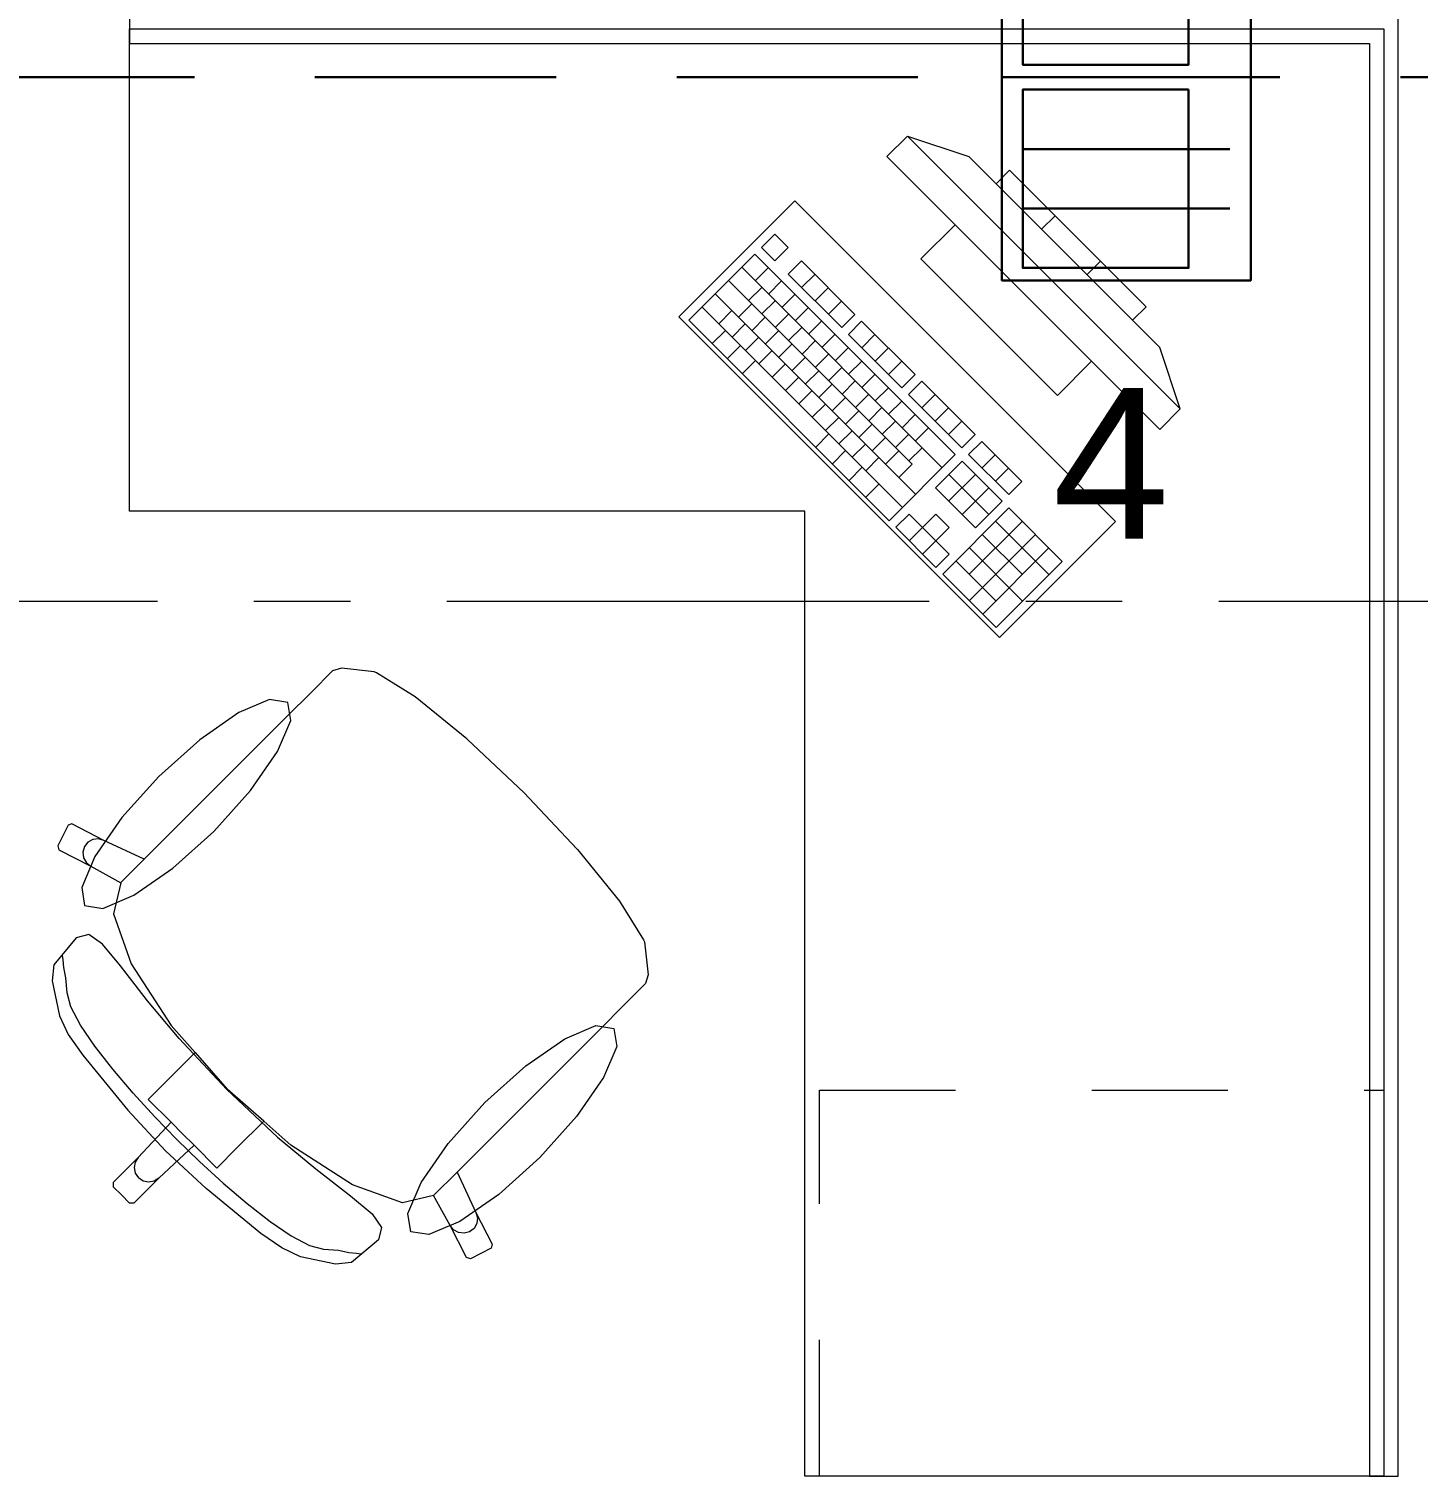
# Model space of a CAD drawing. Header units: inches. Extents: x -19 to 5698, y -728 to 92.
# Drawn here: x 117.533 to 118.973, y 33.5 to 35 of the extents above; entities that cross this region are included whole.
import ezdxf

# ---------------------------------------------------------------- set-up
doc = ezdxf.new("R2010")
doc.units = ezdxf.units.IN
doc.header["$MEASUREMENT"] = 0
for name, pattern in [('HIDDEN', [0.375, 0.25, -0.125]), ('Punto & Raya', [0.65, 0.5, -0.075, 0, -0.075]), ('Rayas', [0.282222, 0.141111, -0.141111])]:
    doc.linetypes.add(name, pattern=pattern)
doc.layers.get('0').update_dxf_attribs({"color": 61})
doc.layers.add('00 conduct tomacorr', color=120, linetype='HIDDEN', lineweight=30)
doc.layers.add('00 IE LUZ EMERGENCIA', color=253, linetype='Continuous', lineweight=0)
doc.layers.add('Interior - Mobiliario', color=7, linetype='Continuous')
doc.layers.add('Marcador - Secciones', color=7, linetype='Continuous')
doc.styles.add('Annotative', font='arial.ttf')

# ---------------------------------------------------------------- blocks, each defined once
blk = doc.blocks.new('CAJA POP UP 6 MODULOS')
at = {"layer": '00 conduct tomacorr', "linetype": 'Continuous'}
for p, q in [((-0.095, -0.165), (-0.095, -0.0151)), ((-0.052, -0.165), (-0.052, -0.0151)), ((0.052, -0.165), (0.052, -0.0151)), ((0.095, -0.165), (0.095, -0.0151)), ((0, -0.165), (0, -0.18))]:
    blk.add_line(p, q, dxfattribs=at)
for points in [[(-0.147, 0), (0.147, 0), (0.147, -0.18), (-0.147, -0.18)], [(0, 0), (0.147, 0), (0.147, -0.18), (0, -0.18)]]:
    blk.add_lwpolyline(points, close=True, dxfattribs=at)
for points in [[(-0.138, -0.045), (-0.009, -0.045), (-0.009, -0.165), (-0.138, -0.165), (-0.138, -0.045)], [(0.009, -0.045), (0.138, -0.045), (0.138, -0.165), (0.009, -0.165), (0.009, -0.045)]]:
    blk.add_lwpolyline(points, dxfattribs=at)
at = {"color": 1, "insert": (-0.1807, -0.168), "char_height": 0.05, "attachment_point": 1, "rotation": 180}
blk.add_mtext_dynamic_manual_height_columns('{\\fVerdana|b0|i0|c0|p34;2T}', width=0.000481, gutter_width=0.1561, heights=[0], dxfattribs=at)

msp = doc.modelspace()

# ---------------------------------------------------------------- linework, layer by layer
at = {"layer": '00 conduct tomacorr'}
msp.add_line((107.3299, 34.95), (121.1157, 34.95), dxfattribs=at)
at = {"layer": 'Interior - Mobiliario', "color": 175, "linetype": 'Continuous', "lineweight": 13}
for p, q in [((117.6378, 35.015), (117.6378, 34.985)), ((118.9528, 34.985), (118.9528, 35.015)), ((117.6378, 34.985), (118.9228, 34.985)), ((118.9228, 34.985), (118.9228, 33.5)), ((118.9528, 33.5), (118.9528, 34.985)), ((118.4439, 34.8889), (118.4227, 34.8677)), ((118.7267, 34.6061), (118.4439, 34.8889)), ((118.4439, 34.8889), (118.5075, 34.8677)), ((118.4227, 34.8677), (118.7055, 34.5849)), ((118.5075, 34.8677), (118.7055, 34.6697)), ((118.5499, 34.8536), (118.5358, 34.8394)), ((118.6914, 34.7121), (118.5499, 34.8536)), ((118.5358, 34.8394), (118.6772, 34.698)), ((118.5829, 34.7923), (118.5971, 34.8064)), ((118.3065, 34.7872), (118.2928, 34.7735)), ((118.3203, 34.7733), (118.3065, 34.7872)), ((118.4934, 34.797), (118.458, 34.7616)), ((118.6348, 34.6556), (118.4934, 34.797)), ((118.2928, 34.7735), (118.3066, 34.7596)), ((118.3066, 34.7596), (118.3203, 34.7733)), ((118.2859, 34.7666), (118.2174, 34.698)), ((118.4936, 34.5589), (118.2859, 34.7666)), ((118.3342, 34.7595), (118.3205, 34.7458)), ((118.3896, 34.7041), (118.3342, 34.7595)), ((118.458, 34.7616), (118.5994, 34.6202)), ((118.6301, 34.7451), (118.6442, 34.7593)), ((118.2722, 34.7529), (118.4799, 34.5452)), ((118.2861, 34.739), (118.2998, 34.7528)), ((118.3205, 34.7458), (118.3759, 34.6904)), ((118.3343, 34.7319), (118.348, 34.7456)), ((118.2448, 34.7255), (118.4525, 34.5177)), ((118.2585, 34.7392), (118.4489, 34.5488)), ((118.2793, 34.7184), (118.293, 34.7321)), ((118.2999, 34.7252), (118.3136, 34.7389)), ((118.3137, 34.7113), (118.3275, 34.7251)), ((118.3482, 34.7181), (118.3619, 34.7318)), ((118.2311, 34.7117), (118.4388, 34.504)), ((118.269, 34.7012), (118.2827, 34.7149)), ((118.2931, 34.7046), (118.3068, 34.7183)), ((118.3276, 34.6975), (118.3413, 34.7112)), ((118.362, 34.7042), (118.3757, 34.7179)), ((118.6772, 34.698), (118.6914, 34.7121)), ((118.2174, 34.698), (118.4251, 34.4903)), ((118.2484, 34.6944), (118.2621, 34.7081)), ((118.2829, 34.6874), (118.2966, 34.7011)), ((118.307, 34.6907), (118.3207, 34.7044)), ((118.3414, 34.6836), (118.3552, 34.6974)), ((118.3759, 34.6904), (118.3896, 34.7041)), ((118.3965, 34.6972), (118.3828, 34.6834)), ((118.4519, 34.6418), (118.3965, 34.6972)), ((118.2416, 34.6738), (118.2553, 34.6875)), ((118.2622, 34.6806), (118.2759, 34.6943)), ((118.2761, 34.6667), (118.2898, 34.6805)), ((118.2967, 34.6735), (118.3104, 34.6872)), ((118.3208, 34.6769), (118.3345, 34.6906)), ((118.3553, 34.6698), (118.369, 34.6835)), ((118.3828, 34.6834), (118.4382, 34.6281)), ((118.3966, 34.6696), (118.4103, 34.6833)), ((118.2572, 34.6582), (118.2709, 34.6719)), ((118.2899, 34.6529), (118.3036, 34.6666)), ((118.3106, 34.6597), (118.3243, 34.6734)), ((118.3347, 34.663), (118.3484, 34.6767)), ((118.3691, 34.656), (118.3829, 34.6697)), ((118.4105, 34.6558), (118.4242, 34.6695)), ((118.7267, 34.6061), (118.7055, 34.6697)), ((118.2727, 34.6426), (118.2865, 34.6564)), ((118.3038, 34.639), (118.3175, 34.6528)), ((118.3244, 34.6458), (118.3381, 34.6595)), ((118.3485, 34.6492), (118.3622, 34.6629)), ((118.383, 34.6421), (118.3967, 34.6558)), ((118.4243, 34.6419), (118.438, 34.6556)), ((118.5994, 34.6202), (118.6348, 34.6556)), ((118.3176, 34.6252), (118.3313, 34.6389)), ((118.3382, 34.632), (118.352, 34.6457)), ((118.3623, 34.6353), (118.3761, 34.649)), ((118.3762, 34.6215), (118.3899, 34.6352)), ((118.3968, 34.6283), (118.4105, 34.642)), ((118.4382, 34.6281), (118.4519, 34.6418)), ((118.3315, 34.6113), (118.3452, 34.6251)), ((118.3521, 34.6181), (118.3658, 34.6319)), ((118.39, 34.6076), (118.4038, 34.6213)), ((118.4107, 34.6144), (118.4244, 34.6281)), ((118.4588, 34.6348), (118.4451, 34.6211)), ((118.4451, 34.6211), (118.5005, 34.5657)), ((118.5142, 34.5795), (118.4588, 34.6348)), ((118.4589, 34.6073), (118.4727, 34.621)), ((118.3453, 34.5975), (118.359, 34.6112)), ((118.3659, 34.6043), (118.3797, 34.618)), ((118.4039, 34.5938), (118.4176, 34.6075)), ((118.4245, 34.6006), (118.4382, 34.6143)), ((118.4728, 34.5934), (118.4865, 34.6072)), ((118.7055, 34.5849), (118.7267, 34.6061)), ((118.3592, 34.5837), (118.3729, 34.5974)), ((118.3798, 34.5904), (118.3935, 34.6042)), ((118.3936, 34.5766), (118.4074, 34.5903)), ((118.4177, 34.5799), (118.4315, 34.5936)), ((118.4384, 34.5867), (118.4521, 34.6004)), ((118.4866, 34.5796), (118.5004, 34.5933)), ((118.3489, 34.5665), (118.3626, 34.5802)), ((118.373, 34.5698), (118.3867, 34.5835)), ((118.4075, 34.5627), (118.4212, 34.5765)), ((118.4316, 34.5661), (118.4453, 34.5798)), ((118.4522, 34.5729), (118.4659, 34.5866)), ((118.5005, 34.5657), (118.5142, 34.5795)), ((118.3662, 34.5492), (118.3799, 34.5629)), ((118.3868, 34.556), (118.4006, 34.5697)), ((118.4213, 34.5489), (118.435, 34.5626)), ((118.4454, 34.5522), (118.4591, 34.5659)), ((118.5211, 34.5725), (118.5074, 34.5588)), ((118.5627, 34.531), (118.5211, 34.5725)), ((118.3835, 34.5319), (118.3972, 34.5456)), ((118.4007, 34.5421), (118.4144, 34.5558)), ((118.4251, 34.4903), (118.4936, 34.5589)), ((118.4352, 34.5351), (118.4489, 34.5488)), ((118.5006, 34.552), (118.4731, 34.5245)), ((118.5421, 34.5104), (118.5006, 34.552)), ((118.5074, 34.5588), (118.549, 34.5173)), ((118.5213, 34.545), (118.535, 34.5587)), ((118.4868, 34.5382), (118.5284, 34.4967)), ((118.487, 34.5107), (118.5144, 34.5381)), ((118.5351, 34.5311), (118.5488, 34.5448)), ((118.549, 34.5173), (118.5627, 34.531)), ((118.4008, 34.5146), (118.4145, 34.5283)), ((118.4731, 34.5245), (118.5147, 34.483)), ((118.5008, 34.4968), (118.5283, 34.5243)), ((118.549, 34.5035), (118.4805, 34.4349)), ((118.5147, 34.483), (118.5421, 34.5104)), ((118.6044, 34.4481), (118.549, 34.5035)), ((118.4457, 34.4971), (118.432, 34.4834)), ((118.4595, 34.4833), (118.4457, 34.4971)), ((118.4733, 34.497), (118.4595, 34.4833)), ((118.4871, 34.4831), (118.4733, 34.497)), ((118.508, 34.4348), (118.5629, 34.4896)), ((118.5353, 34.4898), (118.5907, 34.4344)), ((118.432, 34.4834), (118.4735, 34.4419)), ((118.4458, 34.4695), (118.4595, 34.4833)), ((118.4595, 34.4833), (118.4734, 34.4694)), ((118.4734, 34.4694), (118.4871, 34.4831)), ((118.5081, 34.4072), (118.5767, 34.4758)), ((118.5216, 34.4761), (118.5631, 34.4345)), ((118.4597, 34.4557), (118.4734, 34.4694)), ((118.4872, 34.4556), (118.4734, 34.4694)), ((118.4735, 34.4419), (118.4872, 34.4556)), ((118.5079, 34.4624), (118.5633, 34.407)), ((118.522, 34.3934), (118.5906, 34.462)), ((118.4942, 34.4486), (118.5357, 34.4071)), ((118.5358, 34.3795), (118.6044, 34.4481)), ((118.4805, 34.4349), (118.5358, 34.3795)), ((117.8575, 34.3375), (117.8482, 34.3346)), ((117.8914, 34.3335), (117.8575, 34.3375)), ((117.8482, 34.3346), (117.8262, 34.3127)), ((117.8935, 34.3326), (117.8914, 34.3335)), ((117.9336, 34.3077), (117.8935, 34.3326)), ((117.8262, 34.3127), (117.8007, 34.2872)), ((117.9872, 34.2641), (117.9336, 34.3077)), ((117.8007, 34.2872), (117.6529, 34.1393)), ((117.9881, 34.2634), (117.9872, 34.2641)), ((118.0464, 34.2086), (117.9881, 34.2634)), ((118.0464, 34.2086), (118.1013, 34.1503)), ((117.574, 34.1746), (117.5632, 34.1532)), ((117.578, 34.1759), (117.574, 34.1746)), ((117.6111, 34.1589), (117.578, 34.1759)), ((117.5945, 34.157), (117.5909, 34.1524)), ((117.5996, 34.1598), (117.5945, 34.157)), ((117.6055, 34.1605), (117.5996, 34.1598)), ((117.6111, 34.1589), (117.6055, 34.1605)), ((117.6529, 34.1393), (117.6111, 34.1589)), ((117.5632, 34.1532), (117.5645, 34.1491)), ((117.5645, 34.1491), (117.5976, 34.1322)), ((117.5909, 34.1524), (117.5894, 34.1468)), ((117.5894, 34.1468), (117.5901, 34.1409)), ((117.5901, 34.1409), (117.593, 34.1358)), ((118.1013, 34.1503), (118.1019, 34.1494)), ((118.1019, 34.1494), (118.1455, 34.0958)), ((117.593, 34.1358), (117.5976, 34.1322)), ((117.5976, 34.1322), (117.6286, 34.1149)), ((117.6286, 34.1151), (117.6529, 34.1393)), ((117.6286, 34.1149), (117.6212, 34.0829)), ((117.6286, 34.1151), (117.6286, 34.1149)), ((118.1455, 34.0958), (118.1704, 34.0557)), ((117.6212, 34.0829), (117.6395, 34.0309)), ((117.5825, 34.0578), (117.5593, 34.0299)), ((117.5954, 34.0612), (117.5825, 34.0578)), ((117.6097, 34.0512), (117.5954, 34.0612)), ((117.6284, 34.0289), (117.6097, 34.0512)), ((118.1704, 34.0557), (118.1713, 34.0536)), ((118.1713, 34.0536), (118.1753, 34.0197)), ((117.569, 34.0352), (117.5682, 34.0397)), ((117.5697, 34.0272), (117.569, 34.0352)), ((117.5593, 34.0299), (117.5574, 34.0132)), ((117.5718, 34.0164), (117.5697, 34.0272)), ((117.6563, 33.9927), (117.6284, 34.0289)), ((117.6395, 34.0309), (117.6808, 33.9671)), ((117.5574, 34.0132), (117.5652, 33.977)), ((117.5729, 34.001), (117.5718, 34.0164)), ((118.1724, 34.0104), (118.1505, 33.9884)), ((118.1753, 34.0197), (118.1724, 34.0104)), ((117.5768, 33.9863), (117.5729, 34.001)), ((117.689, 33.9534), (117.6563, 33.9927)), ((117.5652, 33.977), (117.5742, 33.9578)), ((117.5868, 33.9674), (117.5768, 33.9863)), ((118.1505, 33.9884), (118.125, 33.9629)), ((117.6016, 33.9456), (117.5868, 33.9674)), ((117.6808, 33.9671), (117.7056, 33.939)), ((118.125, 33.9629), (117.9771, 33.8151)), ((117.5742, 33.9578), (117.5891, 33.9361)), ((117.6202, 33.9218), (117.6016, 33.9456)), ((117.7385, 33.9007), (117.689, 33.9534)), ((117.5891, 33.9361), (117.6359, 33.8794)), ((117.7056, 33.939), (117.6783, 33.9116)), ((117.7056, 33.939), (117.7389, 33.9011)), ((117.6414, 33.897), (117.6202, 33.9218)), ((117.6783, 33.9116), (117.6571, 33.8904)), ((117.7385, 33.9007), (117.7912, 33.8512)), ((117.7768, 33.8678), (117.7389, 33.9011)), ((117.6639, 33.8724), (117.6414, 33.897)), ((117.6571, 33.8904), (117.6807, 33.8668)), ((117.6359, 33.8794), (117.675, 33.8372)), ((117.6868, 33.8489), (117.6639, 33.8724)), ((117.6807, 33.8668), (117.6467, 33.8303)), ((117.6807, 33.8668), (117.6927, 33.8549)), ((117.7768, 33.8678), (117.7494, 33.8404)), ((117.8049, 33.843), (117.7768, 33.8678)), ((117.7046, 33.8429), (117.6681, 33.8089)), ((117.6868, 33.8489), (117.7102, 33.8261)), ((117.7046, 33.8429), (117.6927, 33.8549)), ((117.7283, 33.8193), (117.7046, 33.8429)), ((117.7494, 33.8404), (117.7283, 33.8193)), ((117.7912, 33.8512), (117.8306, 33.8185)), ((117.8688, 33.8017), (117.8049, 33.843)), ((117.6467, 33.8303), (117.6207, 33.8042)), ((117.6435, 33.8254), (117.6424, 33.8197)), ((117.6467, 33.8303), (117.6435, 33.8254)), ((117.7172, 33.7981), (117.675, 33.8372)), ((117.7102, 33.8261), (117.7348, 33.8036)), ((117.6424, 33.8197), (117.6436, 33.8139)), ((117.6436, 33.8139), (117.6468, 33.809)), ((117.8306, 33.8185), (117.8667, 33.7905)), ((117.9529, 33.7908), (117.9771, 33.8151)), ((117.9771, 33.8151), (117.9967, 33.7733)), ((117.6207, 33.8042), (117.6207, 33.7999)), ((117.6207, 33.7999), (117.6292, 33.7914)), ((117.6681, 33.8089), (117.642, 33.7828)), ((117.6517, 33.8058), (117.6468, 33.809)), ((117.6575, 33.8046), (117.6517, 33.8058)), ((117.6632, 33.8057), (117.6575, 33.8046)), ((117.6681, 33.8089), (117.6632, 33.8057)), ((117.7739, 33.7513), (117.7172, 33.7981)), ((117.7348, 33.8036), (117.7596, 33.7824)), ((117.9207, 33.7833), (117.8688, 33.8017)), ((117.6378, 33.7829), (117.6292, 33.7914)), ((117.642, 33.7828), (117.6378, 33.7829)), ((117.7596, 33.7824), (117.7834, 33.7638)), ((117.8667, 33.7905), (117.889, 33.7719)), ((117.9527, 33.7908), (117.9207, 33.7833)), ((117.9529, 33.7908), (117.9527, 33.7908)), ((117.97, 33.7598), (117.9527, 33.7908)), ((117.889, 33.7719), (117.899, 33.7576)), ((117.9967, 33.7733), (117.9983, 33.7676)), ((117.9967, 33.7733), (118.0137, 33.7402)), ((117.9983, 33.7676), (117.9977, 33.7618)), ((117.7956, 33.7364), (117.7739, 33.7513)), ((117.7834, 33.7638), (117.8052, 33.749)), ((117.899, 33.7576), (117.8956, 33.7447)), ((117.9736, 33.7552), (117.97, 33.7598)), ((117.987, 33.7267), (117.97, 33.7598)), ((117.9788, 33.7523), (117.9736, 33.7552)), ((117.9846, 33.7516), (117.9788, 33.7523)), ((117.9902, 33.7531), (117.9846, 33.7516)), ((117.9948, 33.7567), (117.9902, 33.7531)), ((117.9977, 33.7618), (117.9948, 33.7567)), ((117.8148, 33.7274), (117.7956, 33.7364)), ((117.8052, 33.749), (117.8241, 33.739)), ((117.8241, 33.739), (117.8388, 33.7351)), ((117.8388, 33.7351), (117.8542, 33.734)), ((117.8956, 33.7447), (117.8678, 33.7215)), ((118.0124, 33.7362), (117.991, 33.7253)), ((118.0137, 33.7402), (118.0124, 33.7362)), ((117.851, 33.7196), (117.8148, 33.7274)), ((117.8678, 33.7215), (117.851, 33.7196)), ((117.8542, 33.734), (117.865, 33.7319)), ((117.865, 33.7319), (117.873, 33.7311)), ((117.873, 33.7311), (117.8775, 33.7303)), ((117.991, 33.7253), (117.987, 33.7267)), ((118.9228, 33.5), (118.9528, 33.5))]:
    msp.add_line(p, q, dxfattribs=at)
at = {"layer": 'Interior - Mobiliario', "color": 175, "linetype": 'Rayas', "lineweight": 13}
for p, q in [((118.3528, 33.5), (118.3528, 33.9)), ((118.3528, 33.9), (118.9378, 33.9))]:
    msp.add_line(p, q, dxfattribs=at)
at = {"layer": 'Interior - Mobiliario', "color": 175, "linetype": 'Continuous', "lineweight": 13, "flags": 128}
for points in [[(118.9378, 35), (118.9378, 33.5), (118.3378, 33.5), (118.3378, 34.5), (117.6378, 34.5), (117.6378, 35)], [(118.3272, 34.8217), (118.207, 34.7015), (118.5393, 34.3692), (118.6595, 34.4894)], [(117.668, 34.2251), (117.6298, 34.1826), (117.6018, 34.1422), (117.5882, 34.1102), (117.5911, 34.0913), (117.61, 34.0884), (117.6421, 34.102), (117.6824, 34.13), (117.7249, 34.1682), (117.763, 34.2106), (117.7911, 34.251), (117.8047, 34.2831), (117.8018, 34.302), (117.7829, 34.3049), (117.7508, 34.2913), (117.7105, 34.2632)], [(118.0629, 33.8302), (118.0204, 33.792), (117.9801, 33.764), (117.948, 33.7504), (117.9291, 33.7533), (117.9262, 33.7722), (117.9398, 33.8042), (117.9678, 33.8446), (118.006, 33.8871), (118.0485, 33.9252), (118.0888, 33.9532), (118.1209, 33.9669), (118.1398, 33.964), (118.1427, 33.9451), (118.1291, 33.913), (118.1011, 33.8726)]]:
    msp.add_lwpolyline(points, close=True, dxfattribs=at)
at = {"layer": 'Marcador - Secciones', "color": 251, "linetype": 'Punto & Raya', "lineweight": 13, "true_color": 0x636466}
msp.add_line((97.1666, 34.4067), (148.4403, 34.4067), dxfattribs=at)

# ---------------------------------------------------------------- block references
at = {"layer": '00 conduct tomacorr', "xscale": 1.432830642179531, "yscale": 1.432830642179531, "zscale": 1.432830642179531, "rotation": 269.9999999999999}
msp.add_blockref('CAJA POP UP 6 MODULOS', (118.7999, 34.95), dxfattribs=at)

# ---------------------------------------------------------------- texts
at = {"layer": '00 IE LUZ EMERGENCIA', "style": 'Annotative'}
msp.add_attdef('4', (118.5942, 34.4717), '', height=0.1562, dxfattribs=at)

doc.saveas('drawing.dxf')
